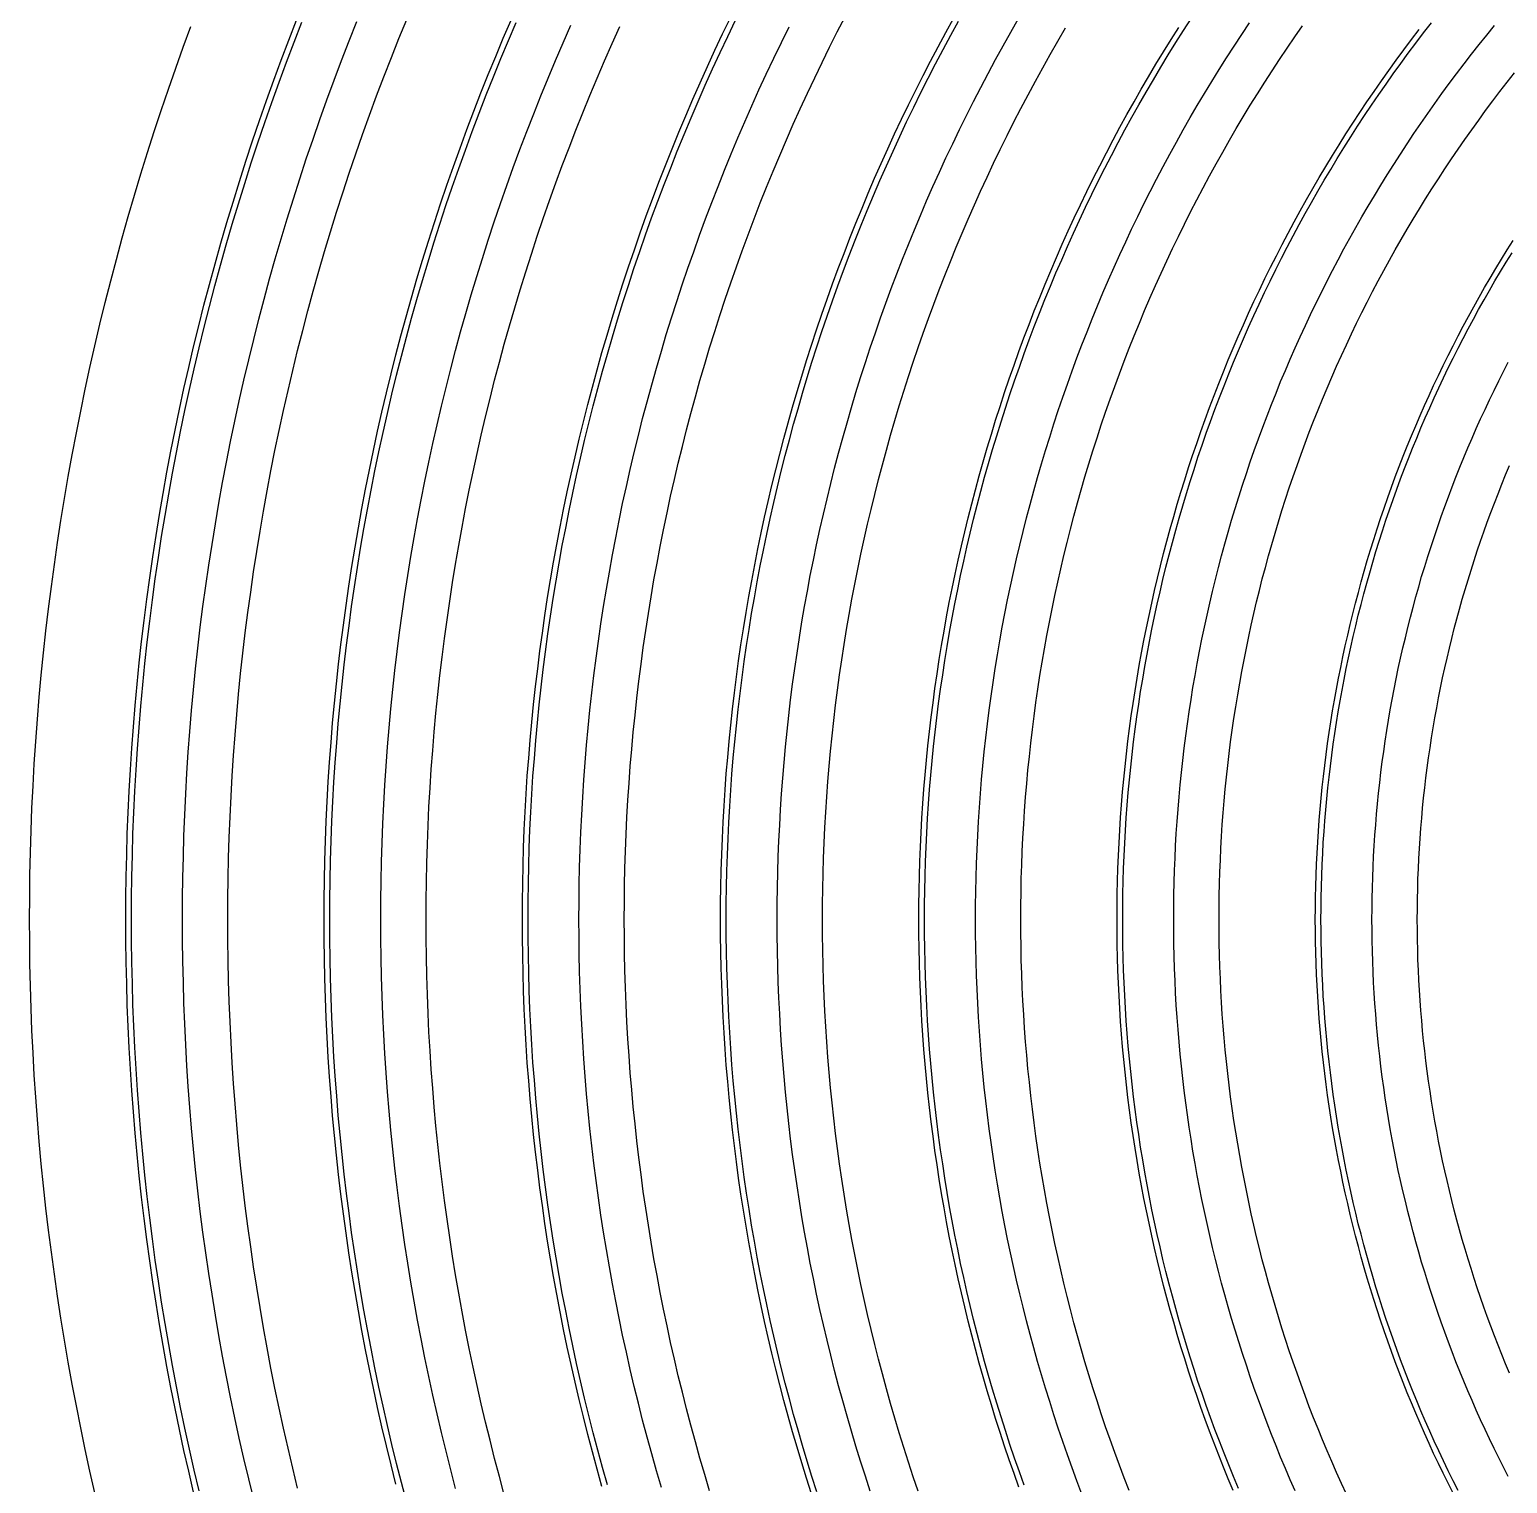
# Model space of a CAD drawing. Header units: metres. Extents: x 10 to 1210, y 10 to 2773.
# Drawn here: x 10 to 270.9, y 360.5 to 617 of the extents above; entities that cross this region are included whole.
import ezdxf

# ---------------------------------------------------------------- set-up
doc = ezdxf.new("R2010")
doc.units = ezdxf.units.M
for name, color, linetype in [('ACIKLIK', 5, 'Continuous'), ('CAM_SABLON', 4, 'Continuous'), ('DIS_KENAR_V91_Z3', 1, 'Continuous'), ('LAMBA_T4_Z4', 3, 'Continuous')]:
    doc.layers.add(name, color=color, linetype=linetype)

msp = doc.modelspace()

# ---------------------------------------------------------------- linework, layer by layer
at = {"layer": 'ACIKLIK'}
for points in [[(49.57, 357.67), (48.69, 361.25), (47.84, 364.85), (47.03, 368.45), (46.24, 372.05), (45.49, 375.67), (44.77, 379.29), (44.08, 382.91), (43.43, 386.55), (42.8, 390.18), (42.21, 393.83), (41.65, 397.48), (41.12, 401.13), (40.62, 404.79), (40.15, 408.45), (39.72, 412.12), (39.32, 415.78), (38.95, 419.46), (38.61, 423.13), (38.3, 426.81), (38.03, 430.49), (37.79, 434.18), (37.58, 437.86), (37.4, 441.55), (37.26, 445.24), (37.15, 448.93), (37.06, 452.62), (37.02, 456.31), (37, 460), (37.02, 463.69), (37.06, 467.38), (37.15, 471.07), (37.26, 474.76), (37.4, 478.45), (37.58, 482.14), (37.79, 485.82), (38.03, 489.51), (38.3, 493.19), (38.61, 496.87), (38.95, 500.54), (39.32, 504.22), (39.72, 507.88), (40.15, 511.55), (40.62, 515.21), (41.12, 518.87), (41.65, 522.52), (42.21, 526.17), (42.8, 529.82), (43.43, 533.45), (44.08, 537.09), (44.77, 540.71), (45.49, 544.33), (46.24, 547.95), (47.03, 551.55), (47.84, 555.15), (48.69, 558.75), (49.57, 562.33), (50.47, 565.91), (51.41, 569.48), (52.38, 573.04), (53.39, 576.59), (54.42, 580.14), (55.48, 583.67), (56.58, 587.2), (57.7, 590.71), (58.86, 594.22), (60.05, 597.72), (61.26, 601.2), (62.51, 604.67), (63.79, 608.14), (65.1, 611.59), (66.43, 615.03), (67.8, 618.46)], [(158.43, 359.1), (157.56, 361.73), (156.72, 364.38), (155.9, 367.03), (155.1, 369.68), (154.32, 372.35), (153.57, 375.02), (152.84, 377.7), (152.13, 380.38), (151.45, 383.07), (150.79, 385.76), (150.15, 388.47), (149.54, 391.17), (148.95, 393.88), (148.38, 396.6), (147.84, 399.32), (147.33, 402.05), (146.83, 404.78), (146.36, 407.51), (145.92, 410.25), (145.49, 413), (145.1, 415.74), (144.72, 418.49), (144.37, 421.25), (144.04, 424), (143.74, 426.76), (143.46, 429.52), (143.21, 432.28), (142.98, 435.05), (142.77, 437.82), (142.59, 440.59), (142.44, 443.36), (142.3, 446.13), (142.19, 448.9), (142.11, 451.68), (142.05, 454.45), (142.01, 457.22), (142, 460), (142.01, 462.78), (142.05, 465.55), (142.11, 468.32), (142.19, 471.1), (142.3, 473.87), (142.44, 476.64), (142.59, 479.41), (142.77, 482.18), (142.98, 484.95), (143.21, 487.72), (143.46, 490.48), (143.74, 493.24), (144.04, 496), (144.37, 498.75), (144.72, 501.51), (145.1, 504.26), (145.49, 507), (145.92, 509.75), (146.36, 512.49), (146.83, 515.22), (147.33, 517.95), (147.84, 520.68), (148.38, 523.4), (148.95, 526.12), (149.54, 528.83), (150.15, 531.53), (150.79, 534.24), (151.45, 536.93), (152.13, 539.62), (152.84, 542.3), (153.57, 544.98), (154.32, 547.65), (155.1, 550.32), (155.9, 552.97), (156.72, 555.62), (157.56, 558.27), (158.43, 560.9), (159.33, 563.53), (160.24, 566.15), (161.18, 568.76), (162.14, 571.37), (163.12, 573.96), (164.13, 576.55), (165.16, 579.12), (166.21, 581.69), (167.28, 584.25), (168.38, 586.8), (169.49, 589.34), (170.63, 591.87), (171.79, 594.39), (172.98, 596.9), (174.18, 599.4), (175.41, 601.89), (176.66, 604.37), (177.93, 606.84), (179.22, 609.29), (180.54, 611.74), (181.87, 614.17), (183.23, 616.59), (184.6, 619)], [(85.22, 359.58), (84.36, 362.85), (83.53, 366.13), (82.72, 369.42), (81.94, 372.72), (81.2, 376.02), (80.48, 379.33), (79.79, 382.65), (79.13, 385.97), (78.5, 389.29), (77.89, 392.62), (77.32, 395.96), (76.78, 399.3), (76.26, 402.65), (75.78, 406), (75.32, 409.36), (74.89, 412.71), (74.49, 416.08), (74.13, 419.44), (73.79, 422.81), (73.48, 426.18), (73.2, 429.56), (72.95, 432.93), (72.72, 436.31), (72.53, 439.69), (72.37, 443.08), (72.24, 446.46), (72.13, 449.84), (72.06, 453.23), (72.02, 456.61), (72, 460), (72.02, 463.39), (72.06, 466.77), (72.13, 470.16), (72.24, 473.54), (72.37, 476.92), (72.53, 480.31), (72.72, 483.69), (72.95, 487.07), (73.2, 490.44), (73.48, 493.82), (73.79, 497.19), (74.13, 500.56), (74.49, 503.92), (74.89, 507.29), (75.32, 510.64), (75.78, 514), (76.26, 517.35), (76.78, 520.7), (77.32, 524.04), (77.89, 527.38), (78.5, 530.71), (79.13, 534.03), (79.79, 537.35), (80.48, 540.67), (81.2, 543.98), (81.94, 547.28), (82.72, 550.58), (83.53, 553.87), (84.36, 557.15), (85.22, 560.42), (86.11, 563.69), (87.03, 566.95), (87.98, 570.2), (88.95, 573.44), (89.96, 576.67), (90.99, 579.9), (92.05, 583.11), (93.14, 586.32), (94.26, 589.52), (95.4, 592.7), (96.57, 595.88), (97.77, 599.05), (99, 602.2), (100.25, 605.35), (101.53, 608.48), (102.84, 611.6), (104.18, 614.71), (105.54, 617.81)], [(121.54, 359.74), (120.67, 362.7), (119.84, 365.66), (119.03, 368.64), (118.24, 371.62), (117.49, 374.6), (116.75, 377.59), (116.05, 380.59), (115.37, 383.6), (114.71, 386.61), (114.09, 389.62), (113.49, 392.64), (112.91, 395.67), (112.36, 398.7), (111.84, 401.74), (111.35, 404.78), (110.88, 407.82), (110.44, 410.87), (110.02, 413.92), (109.63, 416.98), (109.27, 420.04), (108.93, 423.1), (108.63, 426.17), (108.34, 429.23), (108.09, 432.3), (107.86, 435.38), (107.66, 438.45), (107.48, 441.53), (107.34, 444.6), (107.22, 447.68), (107.12, 450.76), (107.05, 453.84), (107.01, 456.92), (107, 460), (107.01, 463.08), (107.05, 466.16), (107.12, 469.24), (107.22, 472.32), (107.34, 475.4), (107.48, 478.47), (107.66, 481.55), (107.86, 484.62), (108.09, 487.7), (108.34, 490.77), (108.63, 493.83), (108.93, 496.9), (109.27, 499.96), (109.63, 503.02), (110.02, 506.08), (110.44, 509.13), (110.88, 512.18), (111.35, 515.22), (111.84, 518.26), (112.36, 521.3), (112.91, 524.33), (113.49, 527.36), (114.09, 530.38), (114.71, 533.39), (115.37, 536.4), (116.05, 539.41), (116.75, 542.41), (117.49, 545.4), (118.24, 548.38), (119.03, 551.36), (119.84, 554.34), (120.67, 557.3), (121.54, 560.26), (122.42, 563.21), (123.34, 566.15), (124.28, 569.08), (125.24, 572.01), (126.23, 574.93), (127.25, 577.83), (128.29, 580.73), (129.35, 583.62), (130.45, 586.5), (131.56, 589.37), (132.7, 592.24), (133.87, 595.09), (135.06, 597.93), (136.28, 600.76), (137.52, 603.58), (138.78, 606.39), (140.07, 609.18), (141.39, 611.97), (142.73, 614.74), (144.09, 617.51)], [(195.8, 358.58), (194.92, 360.89), (194.07, 363.21), (193.23, 365.53), (192.42, 367.86), (191.62, 370.2), (190.85, 372.55), (190.1, 374.9), (189.37, 377.26), (188.65, 379.62), (187.96, 381.99), (187.29, 384.37), (186.64, 386.75), (186.01, 389.14), (185.41, 391.54), (184.82, 393.94), (184.25, 396.34), (183.71, 398.75), (183.18, 401.16), (182.68, 403.58), (182.2, 406), (181.74, 408.43), (181.3, 410.86), (180.88, 413.29), (180.48, 415.73), (180.11, 418.17), (179.75, 420.61), (179.42, 423.06), (179.11, 425.51), (178.82, 427.96), (178.55, 430.42), (178.3, 432.88), (178.08, 435.33), (177.87, 437.8), (177.69, 440.26), (177.53, 442.72), (177.39, 445.19), (177.27, 447.66), (177.17, 450.12), (177.1, 452.59), (177.04, 455.06), (177.01, 457.53), (177, 460), (177.01, 462.47), (177.04, 464.94), (177.1, 467.41), (177.17, 469.88), (177.27, 472.34), (177.39, 474.81), (177.53, 477.28), (177.69, 479.74), (177.87, 482.2), (178.08, 484.67), (178.3, 487.12), (178.55, 489.58), (178.82, 492.04), (179.11, 494.49), (179.42, 496.94), (179.75, 499.39), (180.11, 501.83), (180.48, 504.27), (180.88, 506.71), (181.3, 509.14), (181.74, 511.57), (182.2, 514), (182.68, 516.42), (183.18, 518.84), (183.71, 521.25), (184.25, 523.66), (184.82, 526.06), (185.41, 528.46), (186.01, 530.86), (186.64, 533.25), (187.29, 535.63), (187.96, 538.01), (188.65, 540.38), (189.37, 542.74), (190.1, 545.1), (190.85, 547.45), (191.62, 549.8), (192.42, 552.14), (193.23, 554.47), (194.07, 556.79), (194.92, 559.11), (195.8, 561.42), (196.69, 563.72), (197.61, 566.01), (198.54, 568.3), (199.5, 570.58), (200.47, 572.85), (201.47, 575.11), (202.48, 577.36), (203.52, 579.6), (204.57, 581.83), (205.64, 584.06), (206.73, 586.27), (207.85, 588.48), (208.98, 590.67), (210.13, 592.86), (211.29, 595.04), (212.48, 597.2), (213.69, 599.36), (214.92, 601.5), (216.16, 603.63), (217.42, 605.76), (218.7, 607.87), (220, 609.97), (221.32, 612.06), (222.66, 614.13), (224.01, 616.2), (225.38, 618.25)], [(233.44, 359.13), (232.57, 361.11), (231.72, 363.1), (230.88, 365.09), (230.06, 367.1), (229.26, 369.11), (228.47, 371.12), (227.71, 373.15), (226.96, 375.18), (226.23, 377.22), (225.51, 379.26), (224.82, 381.31), (224.14, 383.36), (223.48, 385.43), (222.84, 387.49), (222.21, 389.56), (221.61, 391.64), (221.02, 393.72), (220.45, 395.81), (219.9, 397.91), (219.37, 400), (218.85, 402.11), (218.36, 404.21), (217.88, 406.32), (217.42, 408.44), (216.98, 410.56), (216.56, 412.68), (216.15, 414.81), (215.77, 416.94), (215.4, 419.07), (215.05, 421.2), (214.72, 423.34), (214.41, 425.49), (214.12, 427.63), (213.85, 429.78), (213.59, 431.93), (213.36, 434.08), (213.14, 436.23), (212.94, 438.39), (212.76, 440.54), (212.6, 442.7), (212.46, 444.86), (212.34, 447.02), (212.24, 449.18), (212.15, 451.34), (212.09, 453.51), (212.04, 455.67), (212.01, 457.84), (212, 460), (212.01, 462.16), (212.04, 464.33), (212.09, 466.49), (212.15, 468.66), (212.24, 470.82), (212.34, 472.98), (212.46, 475.14), (212.6, 477.3), (212.76, 479.46), (212.94, 481.61), (213.14, 483.77), (213.36, 485.92), (213.59, 488.07), (213.85, 490.22), (214.12, 492.37), (214.41, 494.51), (214.72, 496.66), (215.05, 498.8), (215.4, 500.93), (215.77, 503.06), (216.15, 505.19), (216.56, 507.32), (216.98, 509.44), (217.42, 511.56), (217.88, 513.68), (218.36, 515.79), (218.85, 517.89), (219.37, 520), (219.9, 522.09), (220.45, 524.19), (221.02, 526.28), (221.61, 528.36), (222.21, 530.44), (222.84, 532.51), (223.48, 534.57), (224.14, 536.64), (224.82, 538.69), (225.51, 540.74), (226.23, 542.78), (226.96, 544.82), (227.71, 546.85), (228.47, 548.88), (229.26, 550.89), (230.06, 552.9), (230.88, 554.91), (231.72, 556.9), (232.57, 558.89), (233.44, 560.87), (234.33, 562.84), (235.24, 564.81), (236.16, 566.77), (237.1, 568.72), (238.06, 570.66), (239.03, 572.59), (240.02, 574.51), (241.03, 576.43), (242.05, 578.34), (243.09, 580.23), (244.15, 582.12), (245.23, 584), (246.32, 585.87), (247.42, 587.73), (248.55, 589.58), (249.68, 591.42), (250.84, 593.25), (252.01, 595.07), (253.2, 596.88), (254.4, 598.68), (255.62, 600.47), (256.85, 602.25), (258.1, 604.01), (259.36, 605.77), (260.64, 607.52), (261.94, 609.25), (263.25, 610.97), (264.57, 612.68), (265.91, 614.38), (267.27, 616.07), (268.64, 617.75)], [(271.07, 361.65), (270.22, 363.3), (269.38, 364.96), (268.56, 366.63), (267.75, 368.3), (266.96, 369.98), (266.18, 371.67), (265.42, 373.37), (264.67, 375.07), (263.93, 376.77), (263.21, 378.49), (262.51, 380.21), (261.82, 381.94), (261.15, 383.67), (260.49, 385.41), (259.85, 387.15), (259.22, 388.9), (258.6, 390.65), (258.01, 392.41), (257.43, 394.18), (256.86, 395.95), (256.31, 397.72), (255.77, 399.5), (255.25, 401.29), (254.75, 403.08), (254.26, 404.87), (253.78, 406.67), (253.33, 408.47), (252.89, 410.28), (252.46, 412.09), (252.05, 413.9), (251.65, 415.71), (251.28, 417.53), (250.91, 419.36), (250.57, 421.18), (250.24, 423.01), (249.92, 424.84), (249.62, 426.68), (249.34, 428.52), (249.07, 430.36), (248.82, 432.2), (248.59, 434.04), (248.37, 435.89), (248.17, 437.74), (247.98, 439.58), (247.81, 441.44), (247.66, 443.29), (247.52, 445.14), (247.4, 447), (247.29, 448.85), (247.2, 450.71), (247.13, 452.57), (247.07, 454.42), (247.03, 456.28), (247.01, 458.14), (247, 460), (247.01, 461.86), (247.03, 463.72), (247.07, 465.58), (247.13, 467.43), (247.2, 469.29), (247.29, 471.15), (247.4, 473), (247.52, 474.86), (247.66, 476.71), (247.81, 478.56), (247.98, 480.42), (248.17, 482.26), (248.37, 484.11), (248.59, 485.96), (248.82, 487.8), (249.07, 489.64), (249.34, 491.48), (249.62, 493.32), (249.92, 495.16), (250.24, 496.99), (250.57, 498.82), (250.91, 500.64), (251.28, 502.47), (251.65, 504.29), (252.05, 506.1), (252.46, 507.91), (252.89, 509.72), (253.33, 511.53), (253.78, 513.33), (254.26, 515.13), (254.75, 516.92), (255.25, 518.71), (255.77, 520.5), (256.31, 522.28), (256.86, 524.05), (257.43, 525.82), (258.01, 527.59), (258.6, 529.35), (259.22, 531.1), (259.85, 532.85), (260.49, 534.59), (261.15, 536.33), (261.82, 538.06), (262.51, 539.79), (263.21, 541.51), (263.93, 543.23), (264.67, 544.93), (265.42, 546.63), (266.18, 548.33), (266.96, 550.02), (267.75, 551.7), (268.56, 553.37), (269.38, 555.04), (270.22, 556.7), (271.07, 558.35)]]:
    msp.add_lwpolyline(points, dxfattribs=at)
at = {"layer": 'CAM_SABLON'}
for points in [[(112.02, 360.22), (111.17, 363.26), (110.34, 366.31), (109.53, 369.36), (108.75, 372.42), (108, 375.49), (107.28, 378.57), (106.58, 381.65), (105.91, 384.74), (105.27, 387.83), (104.65, 390.93), (104.06, 394.03), (103.5, 397.14), (102.96, 400.25), (102.46, 403.37), (101.98, 406.49), (101.52, 409.62), (101.1, 412.75), (100.7, 415.88), (100.33, 419.02), (99.98, 422.16), (99.67, 425.3), (99.38, 428.45), (99.12, 431.6), (98.88, 434.75), (98.68, 437.9), (98.5, 441.05), (98.34, 444.21), (98.22, 447.37), (98.12, 450.52), (98.06, 453.68), (98.01, 456.84), (98, 460), (98.01, 463.16), (98.06, 466.32), (98.12, 469.48), (98.22, 472.63), (98.34, 475.79), (98.5, 478.95), (98.68, 482.1), (98.88, 485.25), (99.12, 488.4), (99.38, 491.55), (99.67, 494.7), (99.98, 497.84), (100.33, 500.98), (100.7, 504.12), (101.1, 507.25), (101.52, 510.38), (101.98, 513.51), (102.46, 516.63), (102.96, 519.75), (103.5, 522.86), (104.06, 525.97), (104.65, 529.07), (105.27, 532.17), (105.91, 535.26), (106.58, 538.35), (107.28, 541.43), (108, 544.51), (108.75, 547.58), (109.53, 550.64), (110.34, 553.69), (111.17, 556.74), (112.02, 559.78), (112.91, 562.81), (113.82, 565.84), (114.75, 568.86), (115.72, 571.86), (116.71, 574.86), (117.72, 577.86), (118.76, 580.84), (119.83, 583.81), (120.92, 586.78), (122.04, 589.73), (123.19, 592.67), (124.36, 595.61), (125.56, 598.53), (126.78, 601.44), (128.02, 604.35), (129.3, 607.24), (130.59, 610.12), (131.92, 612.99), (133.26, 615.84), (134.64, 618.69)], [(149, 358.95), (148.13, 361.67), (147.29, 364.39), (146.47, 367.13), (145.67, 369.87), (144.89, 372.61), (144.14, 375.37), (143.42, 378.13), (142.71, 380.89), (142.04, 383.66), (141.38, 386.44), (140.75, 389.22), (140.15, 392.01), (139.56, 394.81), (139.01, 397.61), (138.48, 400.41), (137.97, 403.22), (137.48, 406.03), (137.03, 408.85), (136.59, 411.67), (136.18, 414.49), (135.8, 417.32), (135.44, 420.15), (135.1, 422.98), (134.79, 425.82), (134.51, 428.66), (134.24, 431.5), (134.01, 434.34), (133.8, 437.19), (133.61, 440.04), (133.45, 442.89), (133.31, 445.74), (133.2, 448.59), (133.11, 451.44), (133.05, 454.29), (133.01, 457.15), (133, 460), (133.01, 462.85), (133.05, 465.71), (133.11, 468.56), (133.2, 471.41), (133.31, 474.26), (133.45, 477.11), (133.61, 479.96), (133.8, 482.81), (134.01, 485.66), (134.24, 488.5), (134.51, 491.34), (134.79, 494.18), (135.1, 497.02), (135.44, 499.85), (135.8, 502.68), (136.18, 505.51), (136.59, 508.33), (137.03, 511.15), (137.48, 513.97), (137.97, 516.78), (138.48, 519.59), (139.01, 522.39), (139.56, 525.19), (140.15, 527.99), (140.75, 530.78), (141.38, 533.56), (142.04, 536.34), (142.71, 539.11), (143.42, 541.87), (144.14, 544.63), (144.89, 547.39), (145.67, 550.13), (146.47, 552.87), (147.29, 555.61), (148.13, 558.33), (149, 561.05), (149.9, 563.76), (150.82, 566.46), (151.76, 569.15), (152.72, 571.84), (153.71, 574.52), (154.72, 577.19), (155.75, 579.85), (156.81, 582.5), (157.89, 585.14), (159, 587.77), (160.12, 590.39), (161.27, 593), (162.44, 595.6), (163.64, 598.2), (164.85, 600.78), (166.09, 603.35), (167.36, 605.91), (168.64, 608.45), (169.95, 610.99), (171.28, 613.52), (172.63, 616.03), (174, 618.53)], [(185.61, 360.13), (184.75, 362.53), (183.91, 364.93), (183.09, 367.35), (182.29, 369.77), (181.51, 372.19), (180.76, 374.63), (180.02, 377.07), (179.31, 379.51), (178.62, 381.97), (177.95, 384.42), (177.3, 386.89), (176.67, 389.36), (176.07, 391.83), (175.48, 394.31), (174.92, 396.8), (174.38, 399.29), (173.86, 401.78), (173.37, 404.28), (172.89, 406.79), (172.44, 409.29), (172, 411.81), (171.6, 414.32), (171.21, 416.84), (170.84, 419.36), (170.5, 421.89), (170.18, 424.41), (169.88, 426.94), (169.6, 429.48), (169.34, 432.01), (169.11, 434.55), (168.9, 437.09), (168.71, 439.63), (168.54, 442.17), (168.4, 444.72), (168.28, 447.26), (168.18, 449.81), (168.1, 452.36), (168.04, 454.9), (168.01, 457.45), (168, 460), (168.01, 462.55), (168.04, 465.1), (168.1, 467.64), (168.18, 470.19), (168.28, 472.74), (168.4, 475.28), (168.54, 477.83), (168.71, 480.37), (168.9, 482.91), (169.11, 485.45), (169.34, 487.99), (169.6, 490.52), (169.88, 493.06), (170.18, 495.59), (170.5, 498.11), (170.84, 500.64), (171.21, 503.16), (171.6, 505.68), (172, 508.19), (172.44, 510.71), (172.89, 513.21), (173.37, 515.72), (173.86, 518.22), (174.38, 520.71), (174.92, 523.2), (175.48, 525.69), (176.07, 528.17), (176.67, 530.64), (177.3, 533.11), (177.95, 535.58), (178.62, 538.03), (179.31, 540.49), (180.02, 542.93), (180.76, 545.37), (181.51, 547.81), (182.29, 550.23), (183.09, 552.65), (183.91, 555.07), (184.75, 557.47), (185.61, 559.87), (186.49, 562.26), (187.39, 564.64), (188.32, 567.02), (189.26, 569.39), (190.23, 571.74), (191.21, 574.09), (192.22, 576.43), (193.24, 578.77), (194.29, 581.09), (195.36, 583.4), (196.45, 585.71), (197.55, 588), (198.68, 590.29), (199.83, 592.57), (200.99, 594.83), (202.18, 597.09), (203.39, 599.33), (204.61, 601.56), (205.86, 603.79), (207.12, 606), (208.4, 608.2), (209.71, 610.39), (211.03, 612.57), (212.37, 614.74), (213.73, 616.89), (215.11, 619.03)], [(39.94, 359.15), (39.07, 362.82), (38.24, 366.5), (37.44, 370.18), (36.67, 373.87), (35.94, 377.57), (35.23, 381.27), (34.56, 384.98), (33.92, 388.7), (33.32, 392.42), (32.75, 396.15), (32.2, 399.88), (31.7, 403.61), (31.22, 407.35), (30.78, 411.1), (30.37, 414.84), (29.99, 418.59), (29.64, 422.35), (29.33, 426.11), (29.05, 429.87), (28.81, 433.63), (28.59, 437.39), (28.41, 441.16), (28.26, 444.92), (28.15, 448.69), (28.07, 452.46), (28.02, 456.23), (28, 460), (28.02, 463.77), (28.07, 467.54), (28.15, 471.31), (28.26, 475.08), (28.41, 478.84), (28.59, 482.61), (28.81, 486.37), (29.05, 490.13), (29.33, 493.89), (29.64, 497.65), (29.99, 501.41), (30.37, 505.16), (30.78, 508.9), (31.22, 512.65), (31.7, 516.39), (32.2, 520.12), (32.75, 523.85), (33.32, 527.58), (33.92, 531.3), (34.56, 535.02), (35.23, 538.73), (35.94, 542.43), (36.67, 546.13), (37.44, 549.82), (38.24, 553.5), (39.07, 557.18), (39.94, 560.85), (40.83, 564.51), (41.76, 568.16), (42.72, 571.81), (43.71, 575.45), (44.74, 579.08), (45.79, 582.69), (46.88, 586.3), (47.99, 589.9), (49.14, 593.5), (50.32, 597.08), (51.54, 600.65), (52.78, 604.2), (54.05, 607.75), (55.36, 611.29), (56.69, 614.81), (58.06, 618.33)], [(76.53, 357.25), (75.65, 360.6), (74.79, 363.96), (73.97, 367.32), (73.18, 370.69), (72.41, 374.07), (71.68, 377.46), (70.97, 380.85), (70.29, 384.25), (69.65, 387.65), (69.03, 391.06), (68.44, 394.48), (67.89, 397.9), (67.36, 401.32), (66.86, 404.75), (66.4, 408.18), (65.96, 411.62), (65.55, 415.06), (65.17, 418.5), (64.83, 421.95), (64.51, 425.4), (64.22, 428.85), (63.97, 432.31), (63.74, 435.76), (63.54, 439.22), (63.38, 442.68), (63.24, 446.14), (63.14, 449.61), (63.06, 453.07), (63.02, 456.54), (63, 460), (63.02, 463.46), (63.06, 466.93), (63.14, 470.39), (63.24, 473.86), (63.38, 477.32), (63.54, 480.78), (63.74, 484.24), (63.97, 487.69), (64.22, 491.15), (64.51, 494.6), (64.83, 498.05), (65.17, 501.5), (65.55, 504.94), (65.96, 508.38), (66.4, 511.82), (66.86, 515.25), (67.36, 518.68), (67.89, 522.1), (68.44, 525.52), (69.03, 528.94), (69.65, 532.35), (70.29, 535.75), (70.97, 539.15), (71.68, 542.54), (72.41, 545.93), (73.18, 549.31), (73.97, 552.68), (74.79, 556.04), (75.65, 559.4), (76.53, 562.75), (77.44, 566.09), (78.38, 569.43), (79.35, 572.75), (80.35, 576.07), (81.37, 579.38), (82.43, 582.68), (83.52, 585.97), (84.63, 589.25), (85.77, 592.52), (86.94, 595.78), (88.14, 599.03), (89.37, 602.27), (90.62, 605.5), (91.91, 608.72), (93.22, 611.93), (94.56, 615.12), (95.93, 618.3)], [(223.43, 359.58), (222.56, 361.65), (221.71, 363.73), (220.88, 365.81), (220.07, 367.9), (219.28, 370), (218.5, 372.1), (217.74, 374.21), (217, 376.33), (216.28, 378.45), (215.58, 380.58), (214.89, 382.72), (214.23, 384.86), (213.58, 387.01), (212.96, 389.16), (212.35, 391.32), (211.76, 393.48), (211.19, 395.65), (210.63, 397.83), (210.1, 400), (209.59, 402.19), (209.09, 404.38), (208.62, 406.57), (208.16, 408.76), (207.72, 410.96), (207.3, 413.17), (206.9, 415.37), (206.52, 417.58), (206.16, 419.8), (205.82, 422.01), (205.5, 424.23), (205.2, 426.45), (204.92, 428.68), (204.65, 430.91), (204.41, 433.14), (204.18, 435.37), (203.98, 437.6), (203.79, 439.84), (203.63, 442.07), (203.48, 444.31), (203.35, 446.55), (203.24, 448.79), (203.16, 451.03), (203.09, 453.27), (203.04, 455.51), (203.01, 457.76), (203, 460), (203.01, 462.24), (203.04, 464.49), (203.09, 466.73), (203.16, 468.97), (203.24, 471.21), (203.35, 473.45), (203.48, 475.69), (203.63, 477.93), (203.79, 480.16), (203.98, 482.4), (204.18, 484.63), (204.41, 486.86), (204.65, 489.09), (204.92, 491.32), (205.2, 493.55), (205.5, 495.77), (205.82, 497.99), (206.16, 500.2), (206.52, 502.42), (206.9, 504.63), (207.3, 506.83), (207.72, 509.04), (208.16, 511.24), (208.62, 513.43), (209.09, 515.62), (209.59, 517.81), (210.1, 520), (210.63, 522.17), (211.19, 524.35), (211.76, 526.52), (212.35, 528.68), (212.96, 530.84), (213.58, 532.99), (214.23, 535.14), (214.89, 537.28), (215.58, 539.42), (216.28, 541.55), (217, 543.67), (217.74, 545.79), (218.5, 547.9), (219.28, 550), (220.07, 552.1), (220.88, 554.19), (221.71, 556.27), (222.56, 558.35), (223.43, 560.42), (224.32, 562.48), (225.22, 564.53), (226.14, 566.58), (227.08, 568.61), (228.04, 570.64), (229.01, 572.66), (230, 574.67), (231.01, 576.68), (232.04, 578.67), (233.08, 580.65), (234.14, 582.63), (235.22, 584.6), (236.32, 586.55), (237.43, 588.5), (238.56, 590.44), (239.71, 592.36), (240.87, 594.28), (242.05, 596.19), (243.25, 598.09), (244.46, 599.97), (245.69, 601.85), (246.94, 603.71), (248.2, 605.57), (249.48, 607.41), (250.77, 609.24), (252.08, 611.06), (253.41, 612.87), (254.75, 614.67), (256.11, 616.45), (257.48, 618.22)], [(262.2, 359.21), (261.32, 360.94), (260.47, 362.68), (259.63, 364.43), (258.8, 366.18), (257.99, 367.94), (257.19, 369.7), (256.41, 371.48), (255.65, 373.26), (254.9, 375.04), (254.17, 376.84), (253.45, 378.64), (252.75, 380.44), (252.06, 382.25), (251.39, 384.07), (250.73, 385.89), (250.1, 387.72), (249.47, 389.56), (248.87, 391.4), (248.28, 393.24), (247.7, 395.09), (247.14, 396.95), (246.6, 398.81), (246.07, 400.67), (245.56, 402.54), (245.07, 404.42), (244.59, 406.29), (244.13, 408.18), (243.69, 410.06), (243.26, 411.95), (242.85, 413.84), (242.46, 415.74), (242.08, 417.64), (241.72, 419.54), (241.37, 421.45), (241.04, 423.36), (240.73, 425.27), (240.44, 427.19), (240.16, 429.1), (239.9, 431.02), (239.65, 432.95), (239.43, 434.87), (239.22, 436.79), (239.02, 438.72), (238.84, 440.65), (238.68, 442.58), (238.54, 444.51), (238.41, 446.45), (238.3, 448.38), (238.21, 450.32), (238.14, 452.25), (238.08, 454.19), (238.03, 456.13), (238.01, 458.06), (238, 460), (238.01, 461.94), (238.03, 463.87), (238.08, 465.81), (238.14, 467.75), (238.21, 469.68), (238.3, 471.62), (238.41, 473.55), (238.54, 475.49), (238.68, 477.42), (238.84, 479.35), (239.02, 481.28), (239.22, 483.21), (239.43, 485.13), (239.65, 487.05), (239.9, 488.98), (240.16, 490.9), (240.44, 492.81), (240.73, 494.73), (241.04, 496.64), (241.37, 498.55), (241.72, 500.46), (242.08, 502.36), (242.46, 504.26), (242.85, 506.16), (243.26, 508.05), (243.69, 509.94), (244.13, 511.82), (244.59, 513.71), (245.07, 515.58), (245.56, 517.46), (246.07, 519.33), (246.6, 521.19), (247.14, 523.05), (247.7, 524.91), (248.28, 526.76), (248.87, 528.6), (249.47, 530.44), (250.1, 532.28), (250.73, 534.11), (251.39, 535.93), (252.06, 537.75), (252.75, 539.56), (253.45, 541.36), (254.17, 543.16), (254.9, 544.96), (255.65, 546.74), (256.41, 548.52), (257.19, 550.3), (257.99, 552.06), (258.8, 553.82), (259.63, 555.57), (260.47, 557.32), (261.32, 559.06), (262.2, 560.79), (263.08, 562.51), (263.99, 564.22), (264.9, 565.93), (265.83, 567.63), (266.78, 569.32), (267.74, 571), (268.72, 572.67), (269.71, 574.34), (270.71, 575.99), (271.73, 577.64)]]:
    msp.add_lwpolyline(points, dxfattribs=at)
at = {"layer": 'DIS_KENAR_V91_Z3'}
for points in [[(57.33, 359.6), (56.47, 363.12), (55.64, 366.65), (54.84, 370.18), (54.07, 373.72), (53.33, 377.26), (52.62, 380.81), (51.95, 384.37), (51.3, 387.94), (50.69, 391.51), (50.11, 395.08), (49.56, 398.66), (49.04, 402.24), (48.55, 405.83), (48.09, 409.42), (47.67, 413.02), (47.27, 416.62), (46.91, 420.22), (46.58, 423.83), (46.28, 427.44), (46.01, 431.05), (45.77, 434.66), (45.57, 438.28), (45.39, 441.9), (45.25, 445.52), (45.14, 449.14), (45.06, 452.76), (45.02, 456.38), (45, 460), (45.02, 463.62), (45.06, 467.24), (45.14, 470.86), (45.25, 474.48), (45.39, 478.1), (45.57, 481.72), (45.77, 485.34), (46.01, 488.95), (46.28, 492.56), (46.58, 496.17), (46.91, 499.78), (47.27, 503.38), (47.67, 506.98), (48.09, 510.58), (48.55, 514.17), (49.04, 517.76), (49.56, 521.34), (50.11, 524.92), (50.69, 528.49), (51.3, 532.06), (51.95, 535.63), (52.62, 539.19), (53.33, 542.74), (54.07, 546.28), (54.84, 549.82), (55.64, 553.35), (56.47, 556.88), (57.33, 560.4), (58.22, 563.91), (59.14, 567.41), (60.09, 570.9), (61.08, 574.39), (62.09, 577.87), (63.13, 581.33), (64.21, 584.79), (65.31, 588.24), (66.45, 591.68), (67.61, 595.11), (68.8, 598.53), (70.03, 601.94), (71.28, 605.34), (72.56, 608.72), (73.88, 612.1), (75.22, 615.46), (76.59, 618.81)], [(130.07, 359.13), (129.21, 362.01), (128.36, 364.91), (127.55, 367.8), (126.76, 370.71), (125.99, 373.62), (125.25, 376.54), (124.53, 379.46), (123.84, 382.39), (123.18, 385.33), (122.54, 388.27), (121.93, 391.22), (121.34, 394.17), (120.78, 397.13), (120.24, 400.09), (119.73, 403.06), (119.25, 406.03), (118.79, 409.01), (118.36, 411.99), (117.95, 414.97), (117.57, 417.96), (117.22, 420.94), (116.89, 423.94), (116.59, 426.93), (116.31, 429.93), (116.06, 432.93), (115.84, 435.93), (115.64, 438.94), (115.47, 441.94), (115.33, 444.95), (115.21, 447.96), (115.12, 450.97), (115.05, 453.98), (115.01, 456.99), (115, 460), (115.01, 463.01), (115.05, 466.02), (115.12, 469.03), (115.21, 472.04), (115.33, 475.05), (115.47, 478.06), (115.64, 481.06), (115.84, 484.07), (116.06, 487.07), (116.31, 490.07), (116.59, 493.07), (116.89, 496.06), (117.22, 499.06), (117.57, 502.04), (117.95, 505.03), (118.36, 508.01), (118.79, 510.99), (119.25, 513.97), (119.73, 516.94), (120.24, 519.91), (120.78, 522.87), (121.34, 525.83), (121.93, 528.78), (122.54, 531.73), (123.18, 534.67), (123.84, 537.61), (124.53, 540.54), (125.25, 543.46), (125.99, 546.38), (126.76, 549.29), (127.55, 552.2), (128.36, 555.09), (129.21, 557.99), (130.07, 560.87), (130.97, 563.74), (131.89, 566.61), (132.83, 569.47), (133.8, 572.32), (134.79, 575.16), (135.81, 578), (136.85, 580.82), (137.91, 583.64), (139.01, 586.44), (140.12, 589.24), (141.26, 592.03), (142.43, 594.8), (143.61, 597.57), (144.83, 600.32), (146.06, 603.07), (147.32, 605.8), (148.61, 608.53), (149.92, 611.24), (151.25, 613.94), (152.6, 616.63), (153.98, 619.3)], [(21.53, 358.77), (20.67, 362.6), (19.83, 366.44), (19.03, 370.28), (18.27, 374.14), (17.54, 377.99), (16.84, 381.86), (16.17, 385.73), (15.54, 389.6), (14.94, 393.49), (14.38, 397.37), (13.85, 401.26), (13.35, 405.16), (12.89, 409.06), (12.47, 412.96), (12.07, 416.87), (11.71, 420.78), (11.39, 424.69), (11.1, 428.61), (10.84, 432.53), (10.62, 436.45), (10.43, 440.37), (10.27, 444.3), (10.15, 448.22), (10.07, 452.15), (10.02, 456.07), (10, 460), (10.02, 463.93), (10.07, 467.85), (10.15, 471.78), (10.27, 475.7), (10.43, 479.63), (10.62, 483.55), (10.84, 487.47), (11.1, 491.39), (11.39, 495.31), (11.71, 499.22), (12.07, 503.13), (12.47, 507.04), (12.89, 510.94), (13.35, 514.84), (13.85, 518.74), (14.38, 522.63), (14.94, 526.51), (15.54, 530.4), (16.17, 534.27), (16.84, 538.14), (17.54, 542.01), (18.27, 545.86), (19.03, 549.72), (19.83, 553.56), (20.67, 557.4), (21.53, 561.23), (22.43, 565.05), (23.37, 568.86), (24.33, 572.67), (25.33, 576.47), (26.37, 580.26), (27.43, 584.04), (28.53, 587.81), (29.66, 591.57), (30.83, 595.32), (32.02, 599.06), (33.25, 602.79), (34.52, 606.51), (35.81, 610.21), (37.14, 613.91), (38.5, 617.59)], [(93.82, 358.45), (92.95, 361.65), (92.1, 364.86), (91.29, 368.07), (90.5, 371.29), (89.74, 374.52), (89.01, 377.75), (88.3, 380.99), (87.63, 384.24), (86.98, 387.49), (86.36, 390.75), (85.77, 394.01), (85.21, 397.28), (84.68, 400.55), (84.17, 403.83), (83.7, 407.11), (83.25, 410.4), (82.83, 413.69), (82.44, 416.98), (82.08, 420.28), (81.75, 423.58), (81.45, 426.88), (81.17, 430.19), (80.93, 433.49), (80.71, 436.8), (80.52, 440.11), (80.36, 443.42), (80.23, 446.74), (80.13, 450.05), (80.06, 453.37), (80.01, 456.68), (80, 460), (80.01, 463.32), (80.06, 466.63), (80.13, 469.95), (80.23, 473.26), (80.36, 476.58), (80.52, 479.89), (80.71, 483.2), (80.93, 486.51), (81.17, 489.81), (81.45, 493.12), (81.75, 496.42), (82.08, 499.72), (82.44, 503.02), (82.83, 506.31), (83.25, 509.6), (83.7, 512.89), (84.17, 516.17), (84.68, 519.45), (85.21, 522.72), (85.77, 525.99), (86.36, 529.25), (86.98, 532.51), (87.63, 535.76), (88.3, 539.01), (89.01, 542.25), (89.74, 545.48), (90.5, 548.71), (91.29, 551.93), (92.1, 555.14), (92.95, 558.35), (93.82, 561.55), (94.72, 564.74), (95.65, 567.93), (96.6, 571.1), (97.59, 574.27), (98.6, 577.43), (99.64, 580.58), (100.7, 583.72), (101.8, 586.85), (102.92, 589.97), (104.06, 593.08), (105.24, 596.18), (106.44, 599.27), (107.67, 602.35), (108.93, 605.42), (110.21, 608.48), (111.52, 611.52), (112.85, 614.56), (114.21, 617.58)], [(166.89, 359.07), (166.02, 361.64), (165.17, 364.2), (164.35, 366.78), (163.55, 369.36), (162.77, 371.96), (162.01, 374.55), (161.27, 377.16), (160.56, 379.77), (159.87, 382.38), (159.21, 385), (158.57, 387.63), (157.95, 390.27), (157.35, 392.9), (156.77, 395.55), (156.22, 398.2), (155.7, 400.85), (155.19, 403.51), (154.71, 406.17), (154.25, 408.84), (153.82, 411.51), (153.41, 414.18), (153.02, 416.86), (152.65, 419.54), (152.31, 422.22), (151.99, 424.91), (151.7, 427.6), (151.43, 430.29), (151.18, 432.98), (150.96, 435.68), (150.76, 438.38), (150.58, 441.07), (150.42, 443.78), (150.3, 446.48), (150.19, 449.18), (150.11, 451.89), (150.05, 454.59), (150.01, 457.29), (150, 460), (150.01, 462.71), (150.05, 465.41), (150.11, 468.11), (150.19, 470.82), (150.3, 473.52), (150.42, 476.22), (150.58, 478.93), (150.76, 481.62), (150.96, 484.32), (151.18, 487.02), (151.43, 489.71), (151.7, 492.4), (151.99, 495.09), (152.31, 497.78), (152.65, 500.46), (153.02, 503.14), (153.41, 505.82), (153.82, 508.49), (154.25, 511.16), (154.71, 513.83), (155.19, 516.49), (155.7, 519.15), (156.22, 521.8), (156.77, 524.45), (157.35, 527.1), (157.95, 529.73), (158.57, 532.37), (159.21, 535), (159.87, 537.62), (160.56, 540.23), (161.27, 542.84), (162.01, 545.45), (162.77, 548.04), (163.55, 550.64), (164.35, 553.22), (165.17, 555.8), (166.02, 558.36), (166.89, 560.93), (167.78, 563.48), (168.7, 566.03), (169.63, 568.56), (170.59, 571.09), (171.57, 573.62), (172.57, 576.13), (173.6, 578.63), (174.64, 581.13), (175.71, 583.61), (176.8, 586.09), (177.91, 588.55), (179.04, 591.01), (180.2, 593.46), (181.37, 595.9), (182.57, 598.32), (183.79, 600.74), (185.03, 603.14), (186.29, 605.54), (187.57, 607.92), (188.87, 610.29), (190.19, 612.65), (191.53, 615), (192.89, 617.34)], [(204.14, 359.21), (203.27, 361.45), (202.42, 363.69), (201.58, 365.94), (200.77, 368.2), (199.98, 370.47), (199.21, 372.74), (198.46, 375.02), (197.73, 377.31), (197.02, 379.6), (196.32, 381.9), (195.65, 384.2), (195, 386.51), (194.37, 388.82), (193.76, 391.15), (193.17, 393.47), (192.6, 395.8), (192.05, 398.14), (191.52, 400.48), (191.01, 402.82), (190.52, 405.17), (190.05, 407.53), (189.6, 409.89), (189.18, 412.25), (188.77, 414.61), (188.39, 416.98), (188.02, 419.35), (187.68, 421.73), (187.35, 424.11), (187.05, 426.49), (186.77, 428.87), (186.51, 431.25), (186.27, 433.64), (186.05, 436.03), (185.85, 438.42), (185.67, 440.82), (185.51, 443.21), (185.38, 445.61), (185.26, 448), (185.17, 450.4), (185.09, 452.8), (185.04, 455.2), (185.01, 457.6), (185, 460), (185.01, 462.4), (185.04, 464.8), (185.09, 467.2), (185.17, 469.6), (185.26, 472), (185.38, 474.39), (185.51, 476.79), (185.67, 479.18), (185.85, 481.58), (186.05, 483.97), (186.27, 486.36), (186.51, 488.75), (186.77, 491.13), (187.05, 493.51), (187.35, 495.89), (187.68, 498.27), (188.02, 500.65), (188.39, 503.02), (188.77, 505.39), (189.18, 507.75), (189.6, 510.11), (190.05, 512.47), (190.52, 514.83), (191.01, 517.18), (191.52, 519.52), (192.05, 521.86), (192.6, 524.2), (193.17, 526.53), (193.76, 528.85), (194.37, 531.18), (195, 533.49), (195.65, 535.8), (196.32, 538.1), (197.02, 540.4), (197.73, 542.69), (198.46, 544.98), (199.21, 547.26), (199.98, 549.53), (200.77, 551.8), (201.58, 554.06), (202.42, 556.31), (203.27, 558.55), (204.14, 560.79), (205.02, 563.02), (205.93, 565.24), (206.86, 567.45), (207.81, 569.66), (208.77, 571.85), (209.76, 574.04), (210.77, 576.22), (211.79, 578.39), (212.83, 580.55), (213.89, 582.7), (214.97, 584.85), (216.07, 586.98), (217.19, 589.1), (218.33, 591.22), (219.48, 593.32), (220.65, 595.42), (221.84, 597.5), (223.05, 599.57), (224.28, 601.64), (225.52, 603.69), (226.79, 605.73), (228.07, 607.76), (229.37, 609.78), (230.68, 611.78), (232.01, 613.78), (233.37, 615.76), (234.73, 617.73)], [(242.49, 358.57), (241.61, 360.47), (240.75, 362.38), (239.91, 364.3), (239.08, 366.22), (238.27, 368.16), (237.48, 370.09), (236.7, 372.04), (235.94, 373.99), (235.2, 375.95), (234.47, 377.92), (233.77, 379.89), (233.08, 381.86), (232.4, 383.85), (231.75, 385.84), (231.11, 387.83), (230.49, 389.83), (229.88, 391.84), (229.3, 393.85), (228.73, 395.86), (228.18, 397.88), (227.64, 399.91), (227.13, 401.94), (226.63, 403.97), (226.15, 406.01), (225.69, 408.05), (225.24, 410.1), (224.82, 412.15), (224.41, 414.21), (224.02, 416.26), (223.65, 418.32), (223.29, 420.39), (222.95, 422.46), (222.64, 424.53), (222.34, 426.6), (222.05, 428.67), (221.79, 430.75), (221.54, 432.83), (221.31, 434.91), (221.1, 437), (220.91, 439.08), (220.74, 441.17), (220.58, 443.26), (220.45, 445.35), (220.33, 447.44), (220.23, 449.53), (220.15, 451.62), (220.08, 453.72), (220.04, 455.81), (220.01, 457.91), (220, 460), (220.01, 462.09), (220.04, 464.19), (220.08, 466.28), (220.15, 468.38), (220.23, 470.47), (220.33, 472.56), (220.45, 474.65), (220.58, 476.74), (220.74, 478.83), (220.91, 480.92), (221.1, 483), (221.31, 485.09), (221.54, 487.17), (221.79, 489.25), (222.05, 491.33), (222.34, 493.4), (222.64, 495.47), (222.95, 497.54), (223.29, 499.61), (223.65, 501.68), (224.02, 503.74), (224.41, 505.79), (224.82, 507.85), (225.24, 509.9), (225.69, 511.95), (226.15, 513.99), (226.63, 516.03), (227.13, 518.06), (227.64, 520.09), (228.18, 522.12), (228.73, 524.14), (229.3, 526.15), (229.88, 528.16), (230.49, 530.17), (231.11, 532.17), (231.75, 534.16), (232.4, 536.15), (233.08, 538.14), (233.77, 540.11), (234.47, 542.08), (235.2, 544.05), (235.94, 546.01), (236.7, 547.96), (237.48, 549.91), (238.27, 551.84), (239.08, 553.78), (239.91, 555.7), (240.75, 557.62), (241.61, 559.53), (242.49, 561.43), (243.38, 563.32), (244.29, 565.21), (245.22, 567.09), (246.16, 568.96), (247.12, 570.82), (248.09, 572.67), (249.08, 574.52), (250.09, 576.35), (251.11, 578.18), (252.15, 580), (253.21, 581.81), (254.28, 583.61), (255.37, 585.4), (256.47, 587.18), (257.59, 588.95), (258.72, 590.71), (259.87, 592.46), (261.03, 594.21), (262.21, 595.94), (263.4, 597.66), (264.61, 599.37), (265.84, 601.07), (267.07, 602.76), (268.33, 604.44), (269.6, 606.1), (270.88, 607.76), (272.17, 609.4)], [(271.3, 379.9), (270.6, 381.55), (269.93, 383.21), (269.26, 384.87), (268.62, 386.53), (267.98, 388.21), (267.36, 389.89), (266.76, 391.57), (266.17, 393.26), (265.59, 394.95), (265.03, 396.65), (264.49, 398.36), (263.96, 400.06), (263.44, 401.78), (262.94, 403.49), (262.46, 405.22), (261.99, 406.94), (261.53, 408.67), (261.09, 410.41), (260.66, 412.14), (260.25, 413.89), (259.86, 415.63), (259.48, 417.38), (259.12, 419.13), (258.77, 420.88), (258.43, 422.64), (258.11, 424.4), (257.81, 426.17), (257.52, 427.93), (257.25, 429.7), (257, 431.47), (256.75, 433.24), (256.53, 435.02), (256.32, 436.79), (256.12, 438.57), (255.94, 440.35), (255.78, 442.13), (255.63, 443.92), (255.5, 445.7), (255.38, 447.49), (255.28, 449.27), (255.2, 451.06), (255.12, 452.85), (255.07, 454.63), (255.03, 456.42), (255.01, 458.21), (255, 460), (255.01, 461.79), (255.03, 463.58), (255.07, 465.37), (255.12, 467.15), (255.2, 468.94), (255.28, 470.73), (255.38, 472.51), (255.5, 474.3), (255.63, 476.08), (255.78, 477.87), (255.94, 479.65), (256.12, 481.43), (256.32, 483.21), (256.53, 484.98), (256.75, 486.76), (257, 488.53), (257.25, 490.3), (257.52, 492.07), (257.81, 493.83), (258.11, 495.6), (258.43, 497.36), (258.77, 499.12), (259.12, 500.87), (259.48, 502.62), (259.86, 504.37), (260.25, 506.11), (260.66, 507.86), (261.09, 509.59), (261.53, 511.33), (261.99, 513.06), (262.46, 514.78), (262.94, 516.51), (263.44, 518.22), (263.96, 519.94), (264.49, 521.64), (265.03, 523.35), (265.59, 525.05), (266.17, 526.74), (266.76, 528.43), (267.36, 530.11), (267.98, 531.79), (268.62, 533.47), (269.26, 535.13), (269.93, 536.79), (270.6, 538.45), (271.3, 540.1)]]:
    msp.add_lwpolyline(points, dxfattribs=at)
at = {"layer": 'LAMBA_T4_Z4'}
for points in [[(38.96, 358.92), (38.1, 362.6), (37.26, 366.28), (36.46, 369.97), (35.69, 373.67), (34.96, 377.38), (34.25, 381.09), (33.58, 384.81), (32.94, 388.53), (32.33, 392.26), (31.76, 396), (31.21, 399.74), (30.7, 403.48), (30.23, 407.23), (29.78, 410.98), (29.37, 414.74), (28.99, 418.5), (28.65, 422.26), (28.33, 426.03), (28.05, 429.8), (27.81, 433.57), (27.59, 437.34), (27.41, 441.11), (27.26, 444.89), (27.15, 448.67), (27.07, 452.44), (27.02, 456.22), (27, 460), (27.02, 463.78), (27.07, 467.56), (27.15, 471.33), (27.26, 475.11), (27.41, 478.89), (27.59, 482.66), (27.81, 486.43), (28.05, 490.2), (28.33, 493.97), (28.65, 497.74), (28.99, 501.5), (29.37, 505.26), (29.78, 509.02), (30.23, 512.77), (30.7, 516.52), (31.21, 520.26), (31.76, 524), (32.33, 527.74), (32.94, 531.47), (33.58, 535.19), (34.25, 538.91), (34.96, 542.62), (35.69, 546.33), (36.46, 550.03), (37.26, 553.72), (38.1, 557.4), (38.96, 561.08), (39.86, 564.75), (40.79, 568.41), (41.75, 572.07), (42.75, 575.71), (43.77, 579.35), (44.83, 582.98), (45.92, 586.6), (47.04, 590.21), (48.19, 593.8), (49.38, 597.39), (50.59, 600.97), (51.84, 604.54), (53.11, 608.09), (54.42, 611.64), (55.76, 615.17), (57.13, 618.69)], [(74.68, 360.35), (73.82, 363.72), (73, 367.09), (72.2, 370.47), (71.43, 373.86), (70.7, 377.25), (69.99, 380.65), (69.31, 384.06), (68.66, 387.47), (68.05, 390.89), (67.46, 394.31), (66.9, 397.74), (66.37, 401.17), (65.87, 404.61), (65.41, 408.05), (64.97, 411.5), (64.56, 414.95), (64.18, 418.4), (63.83, 421.85), (63.51, 425.31), (63.23, 428.77), (62.97, 432.24), (62.74, 435.7), (62.55, 439.17), (62.38, 442.64), (62.24, 446.11), (62.14, 449.58), (62.06, 453.05), (62.02, 456.53), (62, 460), (62.02, 463.47), (62.06, 466.95), (62.14, 470.42), (62.24, 473.89), (62.38, 477.36), (62.55, 480.83), (62.74, 484.3), (62.97, 487.76), (63.23, 491.23), (63.51, 494.69), (63.83, 498.15), (64.18, 501.6), (64.56, 505.05), (64.97, 508.5), (65.41, 511.95), (65.87, 515.39), (66.37, 518.83), (66.9, 522.26), (67.46, 525.69), (68.05, 529.11), (68.66, 532.53), (69.31, 535.94), (69.99, 539.35), (70.7, 542.75), (71.43, 546.14), (72.2, 549.53), (73, 552.91), (73.82, 556.28), (74.68, 559.65), (75.56, 563.01), (76.48, 566.36), (77.42, 569.7), (78.39, 573.04), (79.39, 576.36), (80.42, 579.68), (81.48, 582.99), (82.57, 586.29), (83.68, 589.58), (84.83, 592.86), (86, 596.12), (87.2, 599.38), (88.44, 602.63), (89.69, 605.87), (90.98, 609.09), (92.3, 612.31), (93.64, 615.51), (95.01, 618.7)], [(111.06, 359.94), (110.2, 362.99), (109.37, 366.05), (108.56, 369.11), (107.78, 372.18), (107.03, 375.26), (106.3, 378.34), (105.6, 381.43), (104.93, 384.53), (104.29, 387.63), (103.67, 390.74), (103.08, 393.85), (102.51, 396.97), (101.98, 400.09), (101.47, 403.21), (100.99, 406.35), (100.53, 409.48), (100.11, 412.62), (99.71, 415.76), (99.33, 418.91), (98.99, 422.06), (98.67, 425.21), (98.38, 428.36), (98.12, 431.52), (97.88, 434.68), (97.68, 437.84), (97.5, 441), (97.35, 444.17), (97.22, 447.33), (97.12, 450.5), (97.06, 453.66), (97.01, 456.83), (97, 460), (97.01, 463.17), (97.06, 466.34), (97.12, 469.5), (97.22, 472.67), (97.35, 475.83), (97.5, 479), (97.68, 482.16), (97.88, 485.32), (98.12, 488.48), (98.38, 491.64), (98.67, 494.79), (98.99, 497.94), (99.33, 501.09), (99.71, 504.24), (100.11, 507.38), (100.53, 510.52), (100.99, 513.65), (101.47, 516.79), (101.98, 519.91), (102.51, 523.03), (103.08, 526.15), (103.67, 529.26), (104.29, 532.37), (104.93, 535.47), (105.6, 538.57), (106.3, 541.66), (107.03, 544.74), (107.78, 547.82), (108.56, 550.89), (109.37, 553.95), (110.2, 557.01), (111.06, 560.06), (111.95, 563.1), (112.86, 566.13), (113.8, 569.16), (114.77, 572.17), (115.76, 575.18), (116.78, 578.18), (117.82, 581.17), (118.89, 584.15), (119.99, 587.13), (121.11, 590.09), (122.26, 593.04), (123.43, 595.98), (124.63, 598.91), (125.86, 601.84), (127.11, 604.75), (128.38, 607.65), (129.68, 610.53), (131.01, 613.41), (132.36, 616.28), (133.74, 619.13)], [(148.05, 358.64), (147.18, 361.37), (146.33, 364.1), (145.51, 366.84), (144.71, 369.59), (143.93, 372.35), (143.18, 375.11), (142.45, 377.88), (141.74, 380.65), (141.06, 383.43), (140.41, 386.22), (139.78, 389.01), (139.17, 391.8), (138.58, 394.61), (138.03, 397.41), (137.49, 400.23), (136.98, 403.04), (136.5, 405.86), (136.04, 408.69), (135.6, 411.52), (135.19, 414.35), (134.81, 417.19), (134.45, 420.03), (134.11, 422.87), (133.8, 425.71), (133.51, 428.56), (133.25, 431.41), (133.01, 434.27), (132.8, 437.12), (132.61, 439.98), (132.45, 442.83), (132.31, 445.69), (132.2, 448.55), (132.11, 451.41), (132.05, 454.28), (132.01, 457.14), (132, 460), (132.01, 462.86), (132.05, 465.72), (132.11, 468.59), (132.2, 471.45), (132.31, 474.31), (132.45, 477.17), (132.61, 480.02), (132.8, 482.88), (133.01, 485.73), (133.25, 488.59), (133.51, 491.44), (133.8, 494.29), (134.11, 497.13), (134.45, 499.97), (134.81, 502.81), (135.19, 505.65), (135.6, 508.48), (136.04, 511.31), (136.5, 514.14), (136.98, 516.96), (137.49, 519.77), (138.03, 522.59), (138.58, 525.39), (139.17, 528.2), (139.78, 530.99), (140.41, 533.78), (141.06, 536.57), (141.74, 539.35), (142.45, 542.12), (143.18, 544.89), (143.93, 547.65), (144.71, 550.41), (145.51, 553.16), (146.33, 555.9), (147.18, 558.63), (148.05, 561.36), (148.95, 564.08), (149.87, 566.79), (150.81, 569.49), (151.78, 572.18), (152.77, 574.87), (153.79, 577.54), (154.82, 580.21), (155.88, 582.87), (156.97, 585.52), (158.07, 588.16), (159.2, 590.79), (160.36, 593.41), (161.53, 596.02), (162.73, 598.62), (163.95, 601.21), (165.2, 603.79), (166.46, 606.35), (167.75, 608.91), (169.06, 611.45), (170.39, 613.99), (171.75, 616.51), (173.12, 619.02)], [(184.67, 359.79), (183.81, 362.19), (182.96, 364.61), (182.14, 367.03), (181.34, 369.46), (180.56, 371.89), (179.8, 374.34), (179.07, 376.78), (178.35, 379.24), (177.66, 381.7), (176.98, 384.17), (176.33, 386.64), (175.7, 389.12), (175.1, 391.6), (174.51, 394.09), (173.95, 396.58), (173.4, 399.08), (172.88, 401.59), (172.38, 404.09), (171.91, 406.61), (171.45, 409.12), (171.02, 411.64), (170.61, 414.16), (170.22, 416.69), (169.85, 419.22), (169.51, 421.76), (169.18, 424.29), (168.88, 426.83), (168.61, 429.37), (168.35, 431.92), (168.12, 434.46), (167.9, 437.01), (167.71, 439.56), (167.55, 442.11), (167.4, 444.67), (167.28, 447.22), (167.18, 449.77), (167.1, 452.33), (167.04, 454.89), (167.01, 457.44), (167, 460), (167.01, 462.56), (167.04, 465.11), (167.1, 467.67), (167.18, 470.23), (167.28, 472.78), (167.4, 475.33), (167.55, 477.89), (167.71, 480.44), (167.9, 482.99), (168.12, 485.54), (168.35, 488.08), (168.61, 490.63), (168.88, 493.17), (169.18, 495.71), (169.51, 498.24), (169.85, 500.78), (170.22, 503.31), (170.61, 505.84), (171.02, 508.36), (171.45, 510.88), (171.91, 513.39), (172.38, 515.91), (172.88, 518.41), (173.4, 520.92), (173.95, 523.42), (174.51, 525.91), (175.1, 528.4), (175.7, 530.88), (176.33, 533.36), (176.98, 535.83), (177.66, 538.3), (178.35, 540.76), (179.07, 543.22), (179.8, 545.66), (180.56, 548.11), (181.34, 550.54), (182.14, 552.97), (182.96, 555.39), (183.81, 557.81), (184.67, 560.21), (185.56, 562.61), (186.46, 565), (187.39, 567.38), (188.34, 569.76), (189.3, 572.13), (190.29, 574.48), (191.3, 576.83), (192.33, 579.17), (193.38, 581.51), (194.45, 583.83), (195.54, 586.14), (196.65, 588.44), (197.78, 590.74), (198.94, 593.02), (200.11, 595.29), (201.3, 597.56), (202.51, 599.81), (203.74, 602.05), (204.99, 604.28), (206.25, 606.5), (207.54, 608.71), (208.85, 610.91), (210.18, 613.09), (211.52, 615.27), (212.89, 617.43)], [(222.51, 359.19), (221.64, 361.27), (220.79, 363.35), (219.95, 365.44), (219.14, 367.54), (218.34, 369.65), (217.56, 371.76), (216.8, 373.88), (216.06, 376), (215.33, 378.14), (214.63, 380.27), (213.94, 382.42), (213.27, 384.57), (212.62, 386.72), (211.99, 388.89), (211.38, 391.05), (210.79, 393.22), (210.22, 395.4), (209.66, 397.58), (209.13, 399.77), (208.61, 401.96), (208.12, 404.16), (207.64, 406.36), (207.18, 408.56), (206.74, 410.77), (206.32, 412.98), (205.92, 415.2), (205.54, 417.42), (205.18, 419.64), (204.83, 421.87), (204.51, 424.09), (204.21, 426.32), (203.92, 428.56), (203.66, 430.79), (203.41, 433.03), (203.19, 435.27), (202.98, 437.51), (202.8, 439.76), (202.63, 442), (202.48, 444.25), (202.35, 446.5), (202.25, 448.75), (202.16, 451), (202.09, 453.25), (202.04, 455.5), (202.01, 457.75), (202, 460), (202.01, 462.25), (202.04, 464.5), (202.09, 466.75), (202.16, 469), (202.25, 471.25), (202.35, 473.5), (202.48, 475.75), (202.63, 478), (202.8, 480.24), (202.98, 482.49), (203.19, 484.73), (203.41, 486.97), (203.66, 489.21), (203.92, 491.44), (204.21, 493.68), (204.51, 495.91), (204.83, 498.13), (205.18, 500.36), (205.54, 502.58), (205.92, 504.8), (206.32, 507.02), (206.74, 509.23), (207.18, 511.44), (207.64, 513.64), (208.12, 515.84), (208.61, 518.04), (209.13, 520.23), (209.66, 522.42), (210.22, 524.6), (210.79, 526.78), (211.38, 528.95), (211.99, 531.11), (212.62, 533.28), (213.27, 535.43), (213.94, 537.58), (214.63, 539.73), (215.33, 541.86), (216.06, 544), (216.8, 546.12), (217.56, 548.24), (218.34, 550.35), (219.14, 552.46), (219.95, 554.56), (220.79, 556.65), (221.64, 558.73), (222.51, 560.81), (223.4, 562.88), (224.31, 564.94), (225.23, 566.99), (226.17, 569.04), (227.13, 571.07), (228.11, 573.1), (229.11, 575.12), (230.12, 577.13), (231.15, 579.13), (232.2, 581.12), (233.27, 583.11), (234.35, 585.08), (235.45, 587.05), (236.57, 589), (237.7, 590.94), (238.85, 592.88), (240.02, 594.8), (241.2, 596.72), (242.41, 598.62), (243.62, 600.52), (244.86, 602.4), (246.11, 604.27), (247.38, 606.13), (248.66, 607.98), (249.96, 609.82), (251.27, 611.65), (252.61, 613.46), (253.95, 615.27), (255.31, 617.06)], [(261.31, 358.76), (260.43, 360.5), (259.57, 362.24), (258.72, 364), (257.89, 365.76), (257.08, 367.52), (256.28, 369.3), (255.5, 371.08), (254.73, 372.87), (253.98, 374.66), (253.24, 376.46), (252.52, 378.27), (251.81, 380.08), (251.12, 381.9), (250.45, 383.73), (249.79, 385.56), (249.15, 387.4), (248.52, 389.24), (247.91, 391.09), (247.32, 392.94), (246.74, 394.8), (246.18, 396.66), (245.64, 398.53), (245.11, 400.41), (244.6, 402.28), (244.1, 404.17), (243.62, 406.05), (243.16, 407.94), (242.72, 409.84), (242.29, 411.73), (241.87, 413.64), (241.48, 415.54), (241.1, 417.45), (240.73, 419.36), (240.39, 421.28), (240.06, 423.19), (239.75, 425.12), (239.45, 427.04), (239.17, 428.96), (238.91, 430.89), (238.66, 432.82), (238.43, 434.76), (238.22, 436.69), (238.03, 438.63), (237.85, 440.56), (237.69, 442.5), (237.54, 444.44), (237.42, 446.39), (237.31, 448.33), (237.21, 450.27), (237.14, 452.22), (237.08, 454.16), (237.03, 456.11), (237.01, 458.05), (237, 460), (237.01, 461.95), (237.03, 463.89), (237.08, 465.84), (237.14, 467.78), (237.21, 469.73), (237.31, 471.67), (237.42, 473.61), (237.54, 475.56), (237.69, 477.5), (237.85, 479.44), (238.03, 481.37), (238.22, 483.31), (238.43, 485.24), (238.66, 487.18), (238.91, 489.11), (239.17, 491.04), (239.45, 492.96), (239.75, 494.88), (240.06, 496.81), (240.39, 498.72), (240.73, 500.64), (241.1, 502.55), (241.48, 504.46), (241.87, 506.36), (242.29, 508.27), (242.72, 510.16), (243.16, 512.06), (243.62, 513.95), (244.1, 515.83), (244.6, 517.72), (245.11, 519.59), (245.64, 521.47), (246.18, 523.34), (246.74, 525.2), (247.32, 527.06), (247.91, 528.91), (248.52, 530.76), (249.15, 532.6), (249.79, 534.44), (250.45, 536.27), (251.12, 538.1), (251.81, 539.92), (252.52, 541.73), (253.24, 543.54), (253.98, 545.34), (254.73, 547.13), (255.5, 548.92), (256.28, 550.7), (257.08, 552.48), (257.89, 554.24), (258.72, 556), (259.57, 557.76), (260.43, 559.5), (261.31, 561.24), (262.2, 562.97), (263.1, 564.69), (264.02, 566.41), (264.96, 568.11), (265.91, 569.81), (266.88, 571.5), (267.86, 573.18), (268.85, 574.85), (269.86, 576.52), (270.89, 578.17), (271.92, 579.82)]]:
    msp.add_lwpolyline(points, dxfattribs=at)

doc.saveas('drawing.dxf')
